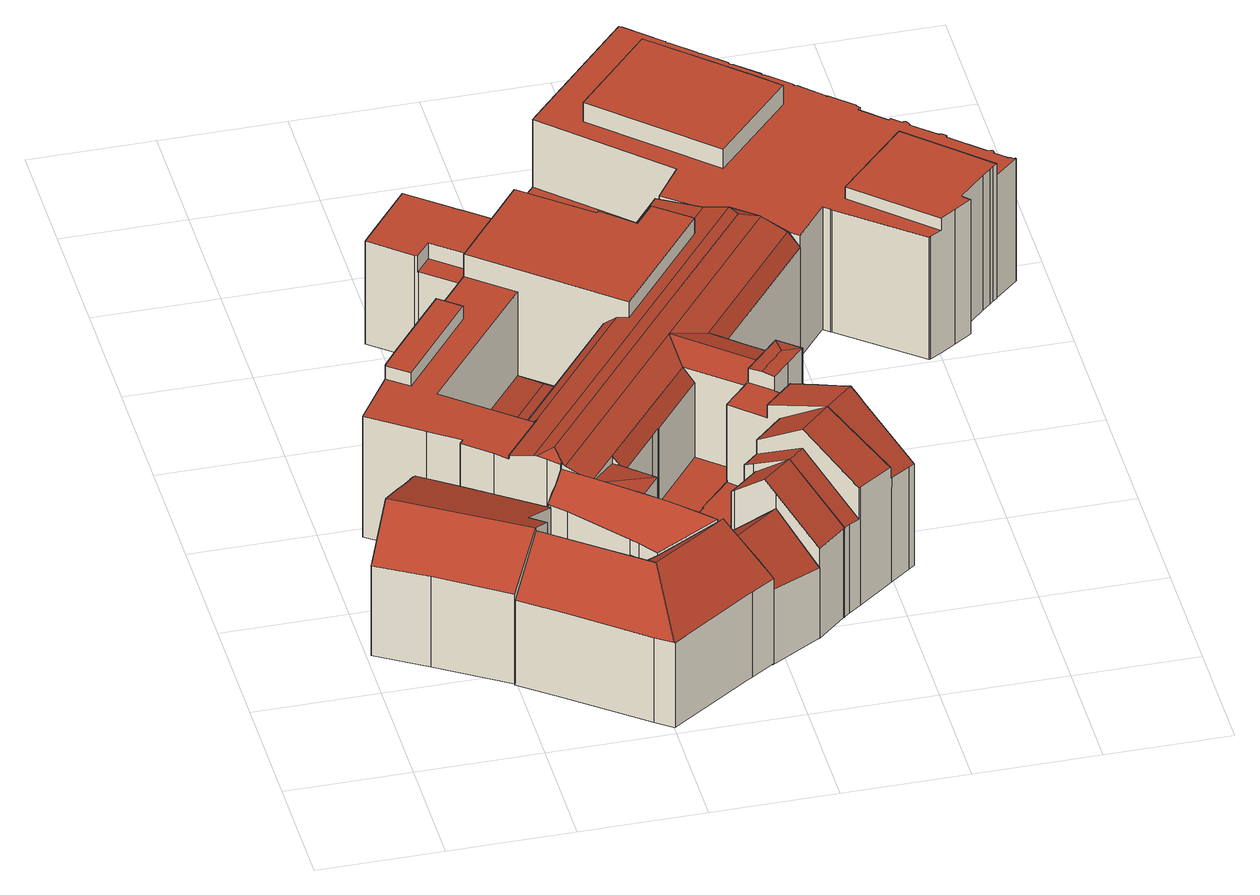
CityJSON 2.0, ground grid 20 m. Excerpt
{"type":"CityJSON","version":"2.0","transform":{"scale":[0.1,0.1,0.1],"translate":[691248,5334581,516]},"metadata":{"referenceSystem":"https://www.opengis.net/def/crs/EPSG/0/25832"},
"CityObjects":{
"building1":{"type":"Building","attributes":{"Gemeindeschluessel":"09162000","HoeheDach":"541.034","HoeheGrund":"517.280","Methode":"2000","NiedrigsteTraufeDesGebaeudes":"533.804","Geometrietyp2DReferenz":"3000","function":"31001_9998","roofType":"3100","measuredHeight":23.75,"storeysAboveGround":4},"geometry":[{"type":"MultiSurface","lod":"2","boundaries":[[[0,1,2,3]],[[4,5,6,7]],[[8,9,10,11]],[[12,13,14,15,3,2]],[[6,16,1,0,17,7]],[[18,19,9,8]],[[20,21,22,11,10,23]],[[24,25,5,4]],[[26,27,28,29]],[[21,20,30,31]],[[18,8,11,22,21,31,32,33,34,24,4,7,17,0,3,15,14,26,29]],[[30,20,23,35,36]],[[23,10,9,19,28,27,13,12,2,1,16,6,5,25,37,35]],[[29,28,19,18]],[[34,37,25,24]],[[31,30,36,32]],[[36,35,37,34,33,32]],[[14,13,27,26]]],"semantics":{"surfaces":[{"type":"WallSurface"},{"type":"GroundSurface"},{"type":"RoofSurface"}],"values":[0,0,0,0,0,0,0,0,0,0,1,2,2,0,0,0,0,0]}}]},
"building2":{"type":"Building","attributes":{"Gemeindeschluessel":"09162000","HoeheDach":"540.504","HoeheGrund":"517.080","Methode":"2000","NiedrigsteTraufeDesGebaeudes":"532.698","Geometrietyp2DReferenz":"3000","function":"31001_9998","roofType":"3100","measuredHeight":23.42,"storeysAboveGround":4},"geometry":[{"type":"MultiSurface","lod":"2","boundaries":[[[38,39,40,41,42,43,44]],[[45,46,47,48]],[[49,50,51,52,53,54]],[[42,41,55,56,57,58,43]],[[40,59,60,61,47,46,62,50,49,63,41]],[[64,65,66,67,68,69]],[[70,71,72,73,74,75,76,77,78,79,80,81,68,67,66,53,52,51,82,45,48]],[[75,74,39,38,44,76]],[[73,72,59,40,39,74]],[[66,65,54,53]],[[81,83,69,68]],[[82,62,46,45]],[[43,58,78,77]],[[78,58,57,79]],[[48,47,61,70]],[[55,64,69,83,56]],[[41,63,49,54,65,64,55]],[[76,44,43,77]],[[51,50,62,82]],[[72,71,70,61,60,59]],[[57,56,83,81,80,79]]],"semantics":{"surfaces":[{"type":"RoofSurface"},{"type":"WallSurface"},{"type":"GroundSurface"}],"values":[0,1,1,0,0,1,2,1,1,1,1,1,1,1,1,0,0,1,1,1,1]}}]},
"building3":{"type":"Building","attributes":{"Gemeindeschluessel":"09162000","HoeheDach":"540.240","HoeheGrund":"516.804","Methode":"1000","NiedrigsteTraufeDesGebaeudes":"535.125","Geometrietyp2DReferenz":"3000","function":"31001_9998","roofType":"2100","measuredHeight":23.44,"storeysAboveGround":4},"geometry":[{"type":"MultiSurface","lod":"2","boundaries":[[[84,85,86,87,88,89,90,91,92,93,94,95,96,97,98,99]],[[100,97,96,101]],[[102,103,104,105,100,101,106,107,108,109,110,111,112,113,114,115]],[[109,92,91,110]],[[114,87,86,115]],[[108,93,92,109]],[[104,99,98,105]],[[110,91,90,111]],[[105,98,97,100]],[[111,90,89,112]],[[107,94,93,108]],[[106,95,94,107]],[[103,84,99,104]],[[113,88,87,114]],[[115,86,85,102]],[[102,85,84,103]],[[112,89,88,113]],[[101,96,95,106]]],"semantics":{"surfaces":[{"type":"RoofSurface"},{"type":"WallSurface"},{"type":"GroundSurface"}],"values":[0,1,2,1,1,1,1,1,1,1,1,1,1,1,1,1,1,1]}}]},
"building4":{"type":"Building","attributes":{"Gemeindeschluessel":"09162000","HoeheDach":"536.513","HoeheGrund":"517.508","Methode":"2000","NiedrigsteTraufeDesGebaeudes":"533.553","Geometrietyp2DReferenz":"3000","function":"31001_1000","roofType":"1000","measuredHeight":19,"storeysAboveGround":6},"geometry":[{"type":"MultiSurface","lod":"2","boundaries":[[[116,117,118,119]],[[120,121,122,123]],[[124,125,126,127,128,129]],[[130,131,132,133]],[[134,132,131,135,122,121,125,124,129,136,137,138]],[[139,136,129,128]],[[123,140,116,119,141,142,143,144,139,128,127,126,120]],[[118,117,145,130,133]],[[138,137,136,139,144,143]],[[145,135,131,130]],[[142,134,138,143]],[[116,140,123,122,135,145,117]],[[141,119,118,133,132,134,142]],[[126,125,121,120]]],"semantics":{"surfaces":[{"type":"WallSurface"},{"type":"RoofSurface"},{"type":"GroundSurface"}],"values":[0,0,0,0,1,0,2,1,0,0,0,0,0,0]}}]},
"building5":{"type":"Building","attributes":{"Gemeindeschluessel":"09162000","HoeheDach":"537.360","HoeheGrund":"516.679","Methode":"2000","NiedrigsteTraufeDesGebaeudes":"529.614","Geometrietyp2DReferenz":"3000","function":"31001_9998","roofType":"3100","measuredHeight":20.68,"storeysAboveGround":4},"geometry":[{"type":"MultiSurface","lod":"2","boundaries":[[[146,147,148,149]],[[150,151,152,153]],[[154,155,156,157]],[[158,159,160,161,162,163,156,155,148,147]],[[153,152,164,165]],[[166,167,163,162,168,169]],[[170,171,172,173]],[[174,146,149,154,157,167,166,175,150,153,165,170,173,176,177]],[[150,175,178,179,151]],[[158,174,177,159]],[[166,169,178,175]],[[168,162,161]],[[149,148,155,154]],[[157,156,163,167]],[[165,164,171,170]],[[174,158,147,146]],[[180,179,178,169,168,161,160]],[[180,172,171,164,152,151,179]],[[173,172,180,160,159,177,176]]],"semantics":{"surfaces":[{"type":"WallSurface"},{"type":"RoofSurface"},{"type":"GroundSurface"}],"values":[0,0,0,1,0,0,0,2,0,0,0,0,0,0,0,0,1,1,0]}}]},
"building6":{"type":"Building","attributes":{"Gemeindeschluessel":"09162000","HoeheDach":"545.330","HoeheGrund":"516.671","Methode":"2000","NiedrigsteTraufeDesGebaeudes":"523.390","Geometrietyp2DReferenz":"3000","function":"31001_9998","roofType":"1000","measuredHeight":28.66,"storeysAboveGround":7},"geometry":[{"type":"MultiSurface","lod":"2","boundaries":[[[181,182,183,184,185,186]],[[187,188,189]],[[190,191,192,193,194,195]],[[196,197,198,199]],[[200,201,202,203]],[[204,205,206]],[[207,208,209,210]],[[211,212,213,214,215]],[[216,217,218,219,220,221,222]],[[223,224,225,226,227,228,229,230]],[[231,232,233,234]],[[235,236,228,227]],[[237,238,189,188,239]],[[240,241,242,243]],[[244,232,245]],[[246,247,248,249]],[[250,251,252]],[[253,254,255,256]],[[257,258,259,260,261,262]],[[263,264,265,266]],[[200,249,248,267,268,269,270,201]],[[271,272,273,274]],[[275,276,277,278]],[[279,280,281,282,221,220]],[[283,284,285,286]],[[287,288,289,290,291]],[[271,274,292,293]],[[289,185,184,294,295,290]],[[296,297,298,299]],[[182,286,285,206,205,183]],[[240,300,301,302,241]],[[182,181,303,304,305,306,307,196,199,224,223,300,240,243,149,146,308,258,257,309,310,207,210,311,253,256,312,313,314,246,249,200,203,315,316,317,318,319,320,217,216,321,322,231,234,323,324,211,215,296,299,263,266,272,271,293,325,283,286]],[[146,326,327,308]],[[215,214,297,296]],[[184,183,205,204,294]],[[328,329,250,252]],[[199,198,225,224]],[[275,330,331]],[[332,278,333]],[[210,209,334,311]],[[335,336,262,261,281,280]],[[325,337,284,283]],[[338,339,226,225,198,197,340,341]],[[256,255,342,312]],[[309,336,335,310]],[[190,343,344,191]],[[345,346,347]],[[303,348,349,304]],[[293,292,337,325]],[[315,350,351,316]],[[294,204,352,295]],[[217,320,192,353,218]],[[279,220,219,354,355,356,357,346,358]],[[268,267,359,360]],[[307,340,197,196]],[[349,348,186,185,289,288]],[[258,308,327,361,362,363,259]],[[187,214,213,329,328,188]],[[323,234,233,364,252,251]],[[213,212,365,251,250,329]],[[237,366,367,282,281,261,260]],[[368,369,370]],[[324,365,212,211]],[[314,371,247,246]],[[237,239,364,233,232,244]],[[319,193,192,320]],[[354,353,192,191,344,372,355]],[[187,189,373,374,375,298,297,214]],[[311,334,254,253]],[[231,322,376,245,232]],[[361,377,242,241,368,370,362]],[[307,306,287,291,341,340]],[[374,378,379,375]],[[238,380,236,235,189]],[[321,216,222,367,366,381,382]],[[347,346,357,277,276]],[[370,369,363,362]],[[275,278,332,330]],[[235,227,226,339,373,189]],[[237,260,259,363,369,238]],[[323,251,365,324]],[[263,299,298,375,379,264]],[[360,359,383,384]],[[385,358,346,345]],[[347,386,387,269,268,360,384,388,342,255,254,334,209,208,385,345]],[[305,288,287,306]],[[389,372,344,343,390,391,351,350,202,201,270]],[[387,333,278,277,357,356,389,270,269]],[[204,273,265,264,379,378]],[[383,359,267,248,247,371,392,393]],[[327,326,394,377,361]],[[206,285,284,337,292,274,273,204]],[[207,310,335,280,279,358,385,208]],[[313,312,342,388,393,392]],[[355,372,389,356]],[[149,394,326,146]],[[338,341,291,290,295,352]],[[313,392,371,314]],[[330,332,333,331]],[[236,380,229,228]],[[195,390,343,190]],[[354,219,218,353]],[[347,276,275,331,386]],[[257,262,336,309]],[[181,186,348,303]],[[333,387,386,331]],[[266,265,273,272]],[[368,241,302]],[[245,376,382,381,244]],[[304,349,288,305]],[[368,302,301,230,229,380,238,369]],[[223,230,301,300]],[[203,202,350,315]],[[366,237,244,381]],[[149,243,242,377,394]],[[316,351,391,317]],[[328,252,364,239,188]],[[204,378,374,373,339,338,352]],[[318,194,193,319]],[[384,383,393,388]],[[318,317,391,390,195,194]],[[282,367,222,221]],[[321,382,376,322]]],"semantics":{"surfaces":[{"type":"WallSurface"},{"type":"RoofSurface"},{"type":"GroundSurface"}],"values":[0,0,1,0,0,0,0,0,0,0,0,1,1,0,0,0,1,0,0,0,0,0,0,1,0,1,0,0,0,0,0,2,0,0,1,1,0,1,1,0,1,0,1,0,0,0,0,0,0,0,1,0,1,0,0,1,0,0,0,1,1,0,0,0,1,0,0,1,0,0,1,0,0,0,0,1,0,1,0,1,0,0,0,0,1,0,1,0,1,1,1,1,0,0,0,0,0,0,1,0,0,1,0,0,0,0,0,0,1,0,1,0,0,1,0,0,0,0,0,0,0,1,0]}}]},
"building7":{"type":"Building","attributes":{"Gemeindeschluessel":"09162000","HoeheDach":"541.910","HoeheGrund":"516.645","Methode":"2000","NiedrigsteTraufeDesGebaeudes":"524.540","Geometrietyp2DReferenz":"3000","function":"31001_9998","roofType":"3100","measuredHeight":25.27,"storeysAboveGround":5},"geometry":[{"type":"MultiSurface","lod":"2","boundaries":[[[395,396,397,398,399,400,401]],[[402,403,400,399,404,405]],[[406,407,408,409]],[[410,411,407,406]],[[412,413,414,415]],[[416,415,414,396,395]],[[414,413,417,348,349,288,397,396]],[[418,417,413,412]],[[416,395,401,419]],[[419,401,400,403]],[[404,420,408,407,411,405]],[[421,349,348,422]],[[423,409,408,420,398,397,288]],[[423,288,349,421]],[[416,419,403,402,410,406,409,423,421,422,418,412,415]],[[404,399,398,420]],[[422,348,417,418]],[[402,405,411,410]]],"semantics":{"surfaces":[{"type":"RoofSurface"},{"type":"WallSurface"},{"type":"GroundSurface"}],"values":[0,1,1,1,1,1,0,1,1,1,0,1,1,1,2,1,1,1]}}]},
"building8":{"type":"Building","attributes":{"Gemeindeschluessel":"09162000","HoeheDach":"542.850","HoeheGrund":"516.774","Methode":"2000","NiedrigsteTraufeDesGebaeudes":"526.920","Geometrietyp2DReferenz":"3000","function":"31001_9998","roofType":"1000","measuredHeight":26.08,"storeysAboveGround":6},"geometry":[{"type":"MultiSurface","lod":"2","boundaries":[[[424,425,426,427]],[[428,429,430,431]],[[432,433,434,435]],[[436,437,438,439,440,441,442]],[[443,444,445,446]],[[447,448,449,450]],[[451,452,453,454]],[[455,456,457,458]],[[459,460,461,462]],[[463,464,465,466]],[[467,468,469,470]],[[471,472,473,474]],[[475,476,458,457,454,453,477]],[[478,479,480,481]],[[482,483,472,471]],[[484,485,486,487]],[[488,489,490,491]],[[492,493,494,495]],[[496,497,498,499]],[[500,439,438,501,502,503,504,505,506,507,508,492,495,451,454,457,456,509,510,498,497,449,448,511,512,513,514,515,516,517,518,519,520,521,522,523,524,525,526,490,489,527,528,480,479,529,530,531,532,533,445,444,534,535,536,537,426,425,538,539,540,473,472,483,469,468,541,465,464,542,543,544,545,546,547,548,549,550,486,485,551,552,553,554,555],[556,557,428,431,558]],[[559,534,444,443]],[[560,561,562,563]],[[431,430,564,558]],[[565,548,547,566]],[[567,514,513,568]],[[569,511,448,447]],[[474,473,540,570]],[[450,449,497,496]],[[571,512,511,569]],[[572,536,535,573]],[[574,508,507,575]],[[576,577,578,579]],[[433,580,578,577,581,441,440,582,583,584,434]],[[585,522,521,586]],[[587,505,504,588]],[[574,589,563,562,493,492,508]],[[590,529,479,478]],[[568,513,512,571]],[[430,429,591,592,564]],[[593,532,531,594]],[[595,524,523,596]],[[597,518,517,598]],[[462,461,599,600]],[[487,486,550,601]],[[602,603,604,605]],[[606,501,438,437]],[[607,537,536,572]],[[608,552,551,609]],[[539,538,610,611,570,540]],[[601,550,549,612]],[[610,538,425,424]],[[609,551,485,484]],[[594,531,530,613]],[[579,578,580,614]],[[566,547,546,615]],[[612,549,548,565]],[[584,583,555,554,553,616,617,618,619]],[[620,519,518,597]],[[446,445,533,621]],[[622,545,544,623]],[[624,510,509,625]],[[614,580,433,432]],[[616,553,552,608]],[[613,530,529,590]],[[626,528,527,627]],[[628,506,505,587]],[[442,441,581,629]],[[573,535,534,559]],[[621,533,532,593]],[[588,504,503,630]],[[631,515,514,567]],[[495,494,452,451]],[[435,434,584,619]],[[632,633,561,560]],[[623,544,543,634]],[[596,523,522,585]],[[600,599,633,632]],[[635,520,519,620]],[[615,546,545,622]],[[586,521,520,635]],[[606,636,630,503,502,501]],[[637,542,464,463]],[[629,581,577,576]],[[466,465,541,638]],[[440,439,500,582]],[[639,525,524,595]],[[638,541,468,467]],[[634,543,542,637]],[[493,562,561,633,599,461,460,604,603,477,453,452,494]],[[427,426,537,607]],[[491,490,526,640]],[[627,527,489,488]],[[641,516,515,631]],[[582,500,555,583]],[[470,469,483,482]],[[475,477,603,602]],[[476,475,602,605,459,462,600,632,560,563,589,574,575,628,587,588,630,636,606,437,436,442,629,576,579,614,432,435,619,618,617,616,608,609,484,487,601,612,565,566,615,622,623,634,637,463,466,638,467,470,482,471,474,570,611,610,424,427,607,572,573,559,443,446,621,593,594,613,590,478,481,626,627,488,491,640,639,595,596,585,586,635,620,597,598,641,631,567,568,571,569,447,450,496,499,624,625,455,458]],[[557,591,429,428]],[[605,604,460,459]],[[499,498,510,624]],[[625,509,456,455]],[[575,507,506,628]],[[556,592,591,557]],[[558,564,592,556]],[[640,526,525,639]],[[481,480,528,626]],[[598,517,516,641]]],"semantics":{"surfaces":[{"type":"WallSurface"},{"type":"RoofSurface"},{"type":"GroundSurface"}],"values":[0,0,0,0,0,0,0,0,0,0,0,0,0,0,0,0,0,0,0,1,0,0,0,0,0,0,0,0,0,0,0,0,1,0,0,0,0,0,1,0,0,0,0,0,0,0,0,0,0,0,0,0,0,0,0,0,0,0,0,0,0,0,0,0,0,0,0,0,0,0,0,0,0,0,0,0,0,0,0,0,0,0,0,0,0,0,0,0,1,0,0,0,0,0,0,0,2,0,0,0,0,0,0,0,0,0,0]}}]}
},
"vertices":[
[118,474,13],[118,474,187],[166,436,190],[166,436,13],[105,451,13],[105,451,199],[104,451,199],[104,451,13],[266,257,13],[266,257,233],[241,226,250],[241,226,13],[191,416,192],[207,403,193],[207,403,13],[191,416,13],[112,465,192],[112,465,13],[243,278,13],[243,278,231],[195,167,178],[195,167,13],[241,225,13],[241,225,250],[91,428,13],[91,428,210],[287,337,13],[287,337,199],[290,334,199],[290,334,13],[85,237,180],[85,237,13],[5,285,13],[43,348,13],[74,401,13],[43,348,250],[5,285,178],[74,401,224],
[258,118,168],[373,28,167],[399,9,168],[395,107,245],[325,161,245],[241,226,245],[195,167,168],[578,129,11],[578,129,169],[579,127,167],[579,127,11],[517,188,245],[530,175,229],[530,175,11],[517,188,11],[510,195,11],[510,195,235],[392,206,167],[373,221,167],[343,188,213],[266,257,204],[400,9,167],[532,97,168],[541,103,168],[562,144,189],[463,151,245],[405,215,167],[420,199,187],[420,199,11],[405,215,11],[397,224,11],[397,224,167],[541,103,11],[532,97,11],[400,9,11],[399,9,11],[373,28,11],[258,118,11],[195,167,11],[241,226,11],[266,257,11],[343,188,11],[373,221,11],[387,235,11],[562,144,11],[387,235,167],
[420,199,191],[510,195,240],[489,215,241],[449,253,242],[410,287,242],[409,288,242],[353,337,241],[315,370,240],[314,369,239],[303,355,224],[295,347,215],[287,338,204],[290,334,204],[311,315,203],[387,235,196],[397,224,195],[311,315,8],[290,334,8],[510,195,8],[420,199,8],[397,224,8],[387,235,8],[287,338,8],[295,347,8],[303,355,8],[314,369,8],[315,370,8],[353,337,8],[409,288,8],[410,287,8],[449,253,8],[489,215,8],
[320,914,15],[320,914,176],[246,974,176],[246,974,15],[401,1015,15],[401,1015,205],[344,944,205],[344,944,15],[326,1076,205],[336,1068,205],[336,1068,15],[326,1076,15],[322,1079,15],[322,1079,205],[267,1003,176],[267,1003,205],[244,975,205],[244,975,176],[240,978,205],[342,942,205],[259,1130,205],[200,1057,205],[178,1029,205],[259,1130,15],[342,942,15],[244,975,15],[240,978,15],[178,1029,15],[200,1057,15],[342,942,176],
[410,287,7],[410,287,200],[454,341,150],[454,341,7],[609,234,7],[609,234,213],[661,178,136],[661,178,7],[513,290,7],[513,290,148],[530,275,147],[530,275,7],[449,253,199],[489,215,199],[518,187,199],[537,271,146],[535,273,146],[534,272,147],[578,129,146],[578,129,7],[555,293,7],[534,272,7],[535,273,143],[555,293,139],[562,144,7],[562,144,168],[530,175,213],[530,175,7],[449,253,7],[559,289,7],[510,195,7],[489,215,7],[559,289,144],[609,234,214],[529,176,214],
[719,227,7],[738,241,7],[738,241,225],[736,239,225],[736,239,168],[719,227,170],[636,520,234],[636,520,237],[629,513,234],[558,891,230],[588,928,230],[567,945,230],[538,969,230],[530,959,230],[509,934,230],[579,358,7],[579,358,90],[529,407,90],[529,407,7],[295,883,7],[295,883,271],[320,914,271],[320,914,7],[717,358,293],[795,284,220],[795,284,199],[230,444,7],[230,444,230],[188,480,230],[188,480,7],[696,519,7],[696,519,259],[669,491,259],[669,491,234],[669,491,7],[722,913,7],[612,1001,7],[612,1001,227],[673,952,236],[705,926,249],[706,926,249],[722,913,249],[486,469,7],[544,422,7],[544,422,90],[543,423,90],[543,423,74],[487,469,74],[487,469,211],[486,469,212],[623,639,7],[623,639,234],[650,615,234],[650,615,7],[629,513,74],[566,567,74],[546,645,249],[551,580,234],[661,546,249],[414,379,7],[414,379,220],[433,362,220],[433,362,7],[608,652,234],[623,639,212],[139,689,7],[139,689,254],[199,764,254],[199,764,7],[694,548,262],[726,550,259],[692,579,259],[146,521,7],[146,521,230],[146,520,230],[146,520,7],[315,370,7],[353,337,7],[353,337,234],[320,365,249],[317,368,251],[315,370,251],[722,438,7],[722,438,274],[755,405,290],[755,405,7],[231,804,254],[231,804,230],[291,878,230],[291,878,271],[772,389,7],[762,399,7],[762,399,293],[772,389,281],[293,516,76],[293,516,217],[468,733,217],[468,733,76],[280,399,249],[284,396,251],[312,398,261],[711,891,261],[829,310,7],[829,310,195],[797,286,199],[797,286,7],[599,337,223],[643,289,259],[668,312,259],[612,370,215],[588,348,215],[779,381,271],[779,381,7],[668,312,293],[612,370,241],[669,490,7],[669,490,234],[684,475,234],[684,475,7],[473,452,7],[473,452,212],[414,379,212],[709,219,7],[656,275,7],[643,289,7],[599,337,7],[587,349,7],[409,288,7],[314,369,7],[297,384,7],[194,487,7],[64,579,7],[120,663,7],[119,663,7],[344,944,7],[401,1015,7],[506,930,7],[530,959,7],[538,969,7],[567,945,7],[796,853,7],[627,643,7],[726,550,7],[724,548,7],[839,318,7],[410,287,220],[409,288,221],[636,520,259],[653,505,262],[276,607,122],[184,606,76],[377,732,122],[359,822,76],[194,487,230],[297,384,251],[314,369,250],[839,318,194],[658,413,90],[592,475,90],[587,349,90],[588,348,90],[64,579,230],[558,891,271],[588,928,271],[311,502,230],[311,502,236],[306,506,230],[709,219,171],[656,275,242],[344,944,271],[401,1015,271],[658,413,241],[567,945,227],[628,896,236],[643,884,242],[500,706,242],[485,719,236],[249,426,236],[265,776,254],[265,776,230],[356,334,233],[354,337,233],[354,337,234],[692,579,234],[724,548,259],[746,893,249],[746,894,249],[408,384,220],[398,392,234],[398,392,220],[119,663,254],[643,884,271],[592,475,234],[642,428,234],[688,471,234],[627,643,212],[453,343,221],[642,428,258],[688,471,258],[566,567,211],[781,866,234],[796,853,212],[151,634,254],[151,634,230],[249,426,230],[184,606,230],[359,822,230],[118,660,230],[500,706,271],[509,934,271],[506,930,271],[120,663,254],[118,660,254],[454,341,220],
[559,289,216],[595,249,259],[643,290,259],[602,334,211],[556,295,211],[557,295,211],[555,293,212],[537,315,6],[557,295,6],[556,295,85],[537,315,85],[587,349,6],[587,349,85],[599,337,85],[599,337,6],[579,358,6],[579,358,85],[661,178,6],[661,178,171],[609,234,241],[609,234,6],[559,289,6],[707,218,171],[707,218,6],[555,293,6],[602,334,85],[656,275,6],[709,219,6],[643,289,6],
[874,1216,8],[874,1216,234],[875,1214,234],[875,1214,8],[848,1172,234],[848,1172,269],[725,1040,269],[725,1040,234],[401,1015,8],[401,1015,109],[336,1068,109],[336,1068,8],[617,997,8],[722,913,8],[722,913,234],[617,997,234],[617,997,109],[612,1001,109],[612,1001,8],[915,1176,8],[915,1176,234],[917,1176,234],[917,1176,8],[1123,983,8],[1123,983,234],[1122,982,234],[1122,982,8],[992,1039,234],[992,1039,256],[1113,927,256],[1113,927,234],[1150,962,8],[1150,962,234],[1151,961,234],[1151,961,8],[1086,902,8],[1086,902,256],[1044,862,256],[1044,862,8],[794,1289,8],[794,1289,234],[795,1287,234],[795,1287,8],[800,1285,8],[800,1285,234],[835,1253,234],[835,1253,8],[836,1250,8],[836,1250,234],[838,1249,234],[838,1249,8],[1113,926,8],[1113,927,8],[1113,926,256],[953,1133,8],[953,1133,234],[991,1098,234],[991,1098,8],[835,1251,8],[835,1251,234],[716,1363,8],[716,1363,234],[716,1361,234],[716,1361,8],[1010,1088,8],[1010,1088,234],[1011,1089,234],[1011,1089,8],[1001,815,234],[1001,815,256],[882,925,256],[882,925,234],[1140,966,8],[1140,966,234],[1141,966,234],[1141,966,8],[658,1055,234],[796,853,234],[841,908,234],[845,913,234],[855,904,234],[856,903,234],[980,803,234],[982,805,234],[983,804,234],[1148,961,234],[1144,965,234],[1123,986,234],[1122,988,234],[1118,990,234],[1114,991,234],[1114,990,234],[1063,1037,234],[1064,1038,234],[1065,1040,234],[1063,1042,234],[1059,1045,234],[1055,1046,234],[1055,1045,234],[1017,1079,234],[1018,1080,234],[1017,1084,234],[1014,1088,234],[1009,1087,234],[994,1101,234],[957,1138,234],[954,1141,234],[953,1142,234],[952,1145,234],[918,1176,234],[914,1178,234],[914,1179,234],[879,1212,234],[877,1212,234],[873,1218,234],[845,1244,234],[839,1249,234],[797,1286,234],[794,1291,234],[760,1323,234],[758,1322,234],[757,1323,234],[756,1324,234],[756,1326,234],[720,1359,234],[719,1359,234],[717,1360,234],[715,1364,234],[662,1413,234],[658,1416,234],[501,1247,234],[480,1224,234],[673,1333,234],[811,1207,234],[551,1201,234],[914,1178,8],[1055,850,8],[1055,850,256],[1027,832,256],[1027,832,8],[551,1201,269],[720,1359,8],[756,1326,8],[1114,991,8],[1118,990,8],[1123,986,8],[839,1249,8],[1122,988,8],[879,1212,8],[914,1179,8],[983,804,8],[982,805,8],[538,969,8],[538,969,109],[530,959,109],[530,959,8],[506,930,109],[567,945,109],[658,1055,109],[480,1224,109],[478,1221,109],[1055,1045,8],[1055,1046,8],[856,903,8],[855,904,8],[1001,815,8],[957,1138,8],[811,1207,269],[673,1333,269],[952,1145,8],[953,1142,8],[1018,1080,8],[1017,1079,8],[1065,1040,8],[1064,1038,8],[1046,860,256],[1046,860,8],[717,1360,8],[1105,920,8],[1105,920,256],[1100,915,256],[1100,915,8],[796,853,8],[877,1212,8],[662,1413,8],[715,1364,8],[873,1218,8],[845,1244,8],[719,1359,8],[954,1141,8],[506,930,8],[756,1324,8],[658,1416,8],[501,1247,8],[480,1224,8],[478,1221,8],[1063,1042,8],[918,1176,8],[757,1323,8],[758,1322,8],[1144,965,8],[1148,961,8],[994,1101,8],[1009,1087,8],[980,803,8],[567,945,8],[845,913,8],[1114,990,8],[1046,859,8],[1046,859,256],[760,1323,8],[1059,1045,8],[841,908,8],[794,1291,8],[797,1286,8],[1017,1084,8],[1014,1088,8],[1063,1037,8]
]}
